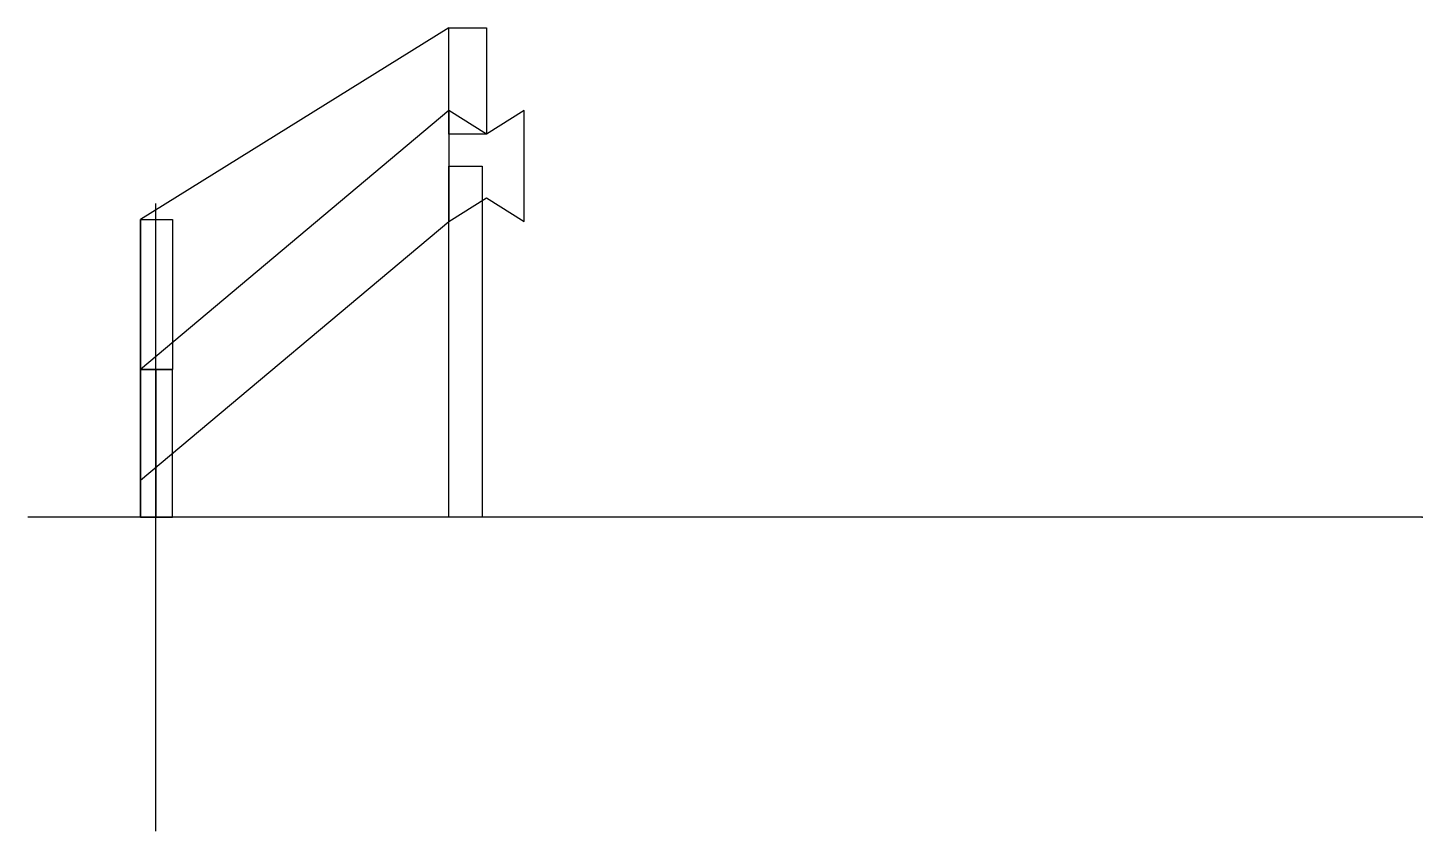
# Model space of a CAD drawing. Header units: millimetres. Extents: x -135 to 0, y -30 to 47.
import ezdxf

# ---------------------------------------------------------------- set-up
doc = ezdxf.new("R2010")
doc.units = ezdxf.units.MM
doc.layers.get('0').update_dxf_attribs({"linetype": 'CONTINUOUS'})

msp = doc.modelspace()

# ---------------------------------------------------------------- linework, layer by layer
for p, q in [((-94.25, 47.37), (-124.1, 28.82)), ((-94.25, 39.37), (-94.25, 47.37)), ((-94.25, 39.37), (-124.1, 14.32)), ((-94.25, 39.37), (-94.25, 28.63)), ((-122.6, -30.37), (-122.6, 30.37)), ((-124.1, 28.82), (-121, 28.82)), ((-124.1, 3.58), (-94.25, 28.63)), ((-121, 28.82), (-121, 14.32)), ((-124.1, 14.32), (-124.1, 3.58)), ((-124.1, 14.32), (-121, 14.32)), ((0, 0), (-135, 0))]:
    msp.add_line(p, q)
for points in [[(-94.25, 47.37), (-90.6, 47.37), (-90.6, 37.09), (-94.25, 37.09)], [(-86.95, 39.37), (-90.6, 37.09), (-94.25, 39.37), (-94.25, 28.63), (-90.6, 30.91), (-86.95, 28.63)], [(-94.25, 34), (-91, 34), (-91, 0), (-94.25, 0)], [(-124.1, 28.82), (-124.1, 14.32), (-124.1, 0), (-121, 0), (-121, 14.32), (-124.1, 14.32)], [(-124.1, 14.32), (-122.6, 14.32), (-122.6, 0), (-124.1, 0)]]:
    msp.add_lwpolyline(points, close=True)
msp.add_point((0, 0))

doc.saveas('drawing.dxf')
